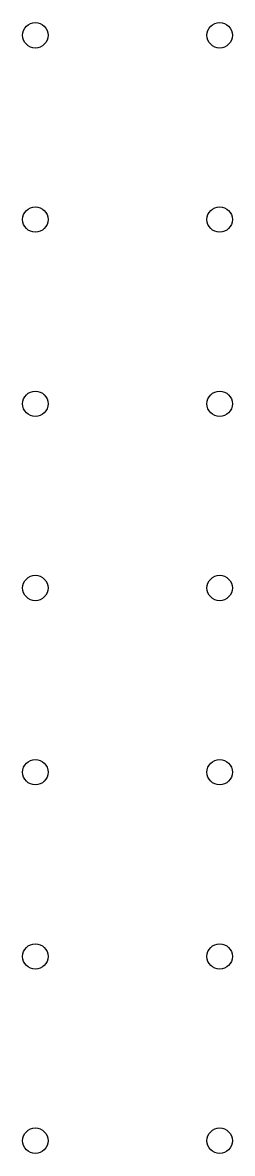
# Model space of a CAD drawing. Extents: x 0.01 to 2.25, y -0.25 to 3.61.
# Drawn here: x 0.143 to 0.257, y 0.943 to 1.557 of the extents above; entities that cross this region are included whole.
import ezdxf

# ---------------------------------------------------------------- set-up
doc = ezdxf.new("R2010")
doc.units = 0
doc.header["$MEASUREMENT"] = 0
doc.layers.add('BLACK', color=7, linetype='CONTINUOUS')

msp = doc.modelspace()

# ---------------------------------------------------------------- linework, layer by layer
at = {"layer": 'BLACK'}
for centre in [(0.15, 1.55), (0.25, 1.55), (0.15, 1.45), (0.25, 1.45), (0.15, 1.35), (0.25, 1.35), (0.15, 1.25), (0.25, 1.25), (0.15, 1.15), (0.25, 1.15), (0.15, 1.05), (0.25, 1.05), (0.15, 0.95), (0.25, 0.95)]:
    msp.add_circle(centre, 0.00689, dxfattribs=at)

doc.saveas('drawing.dxf')
